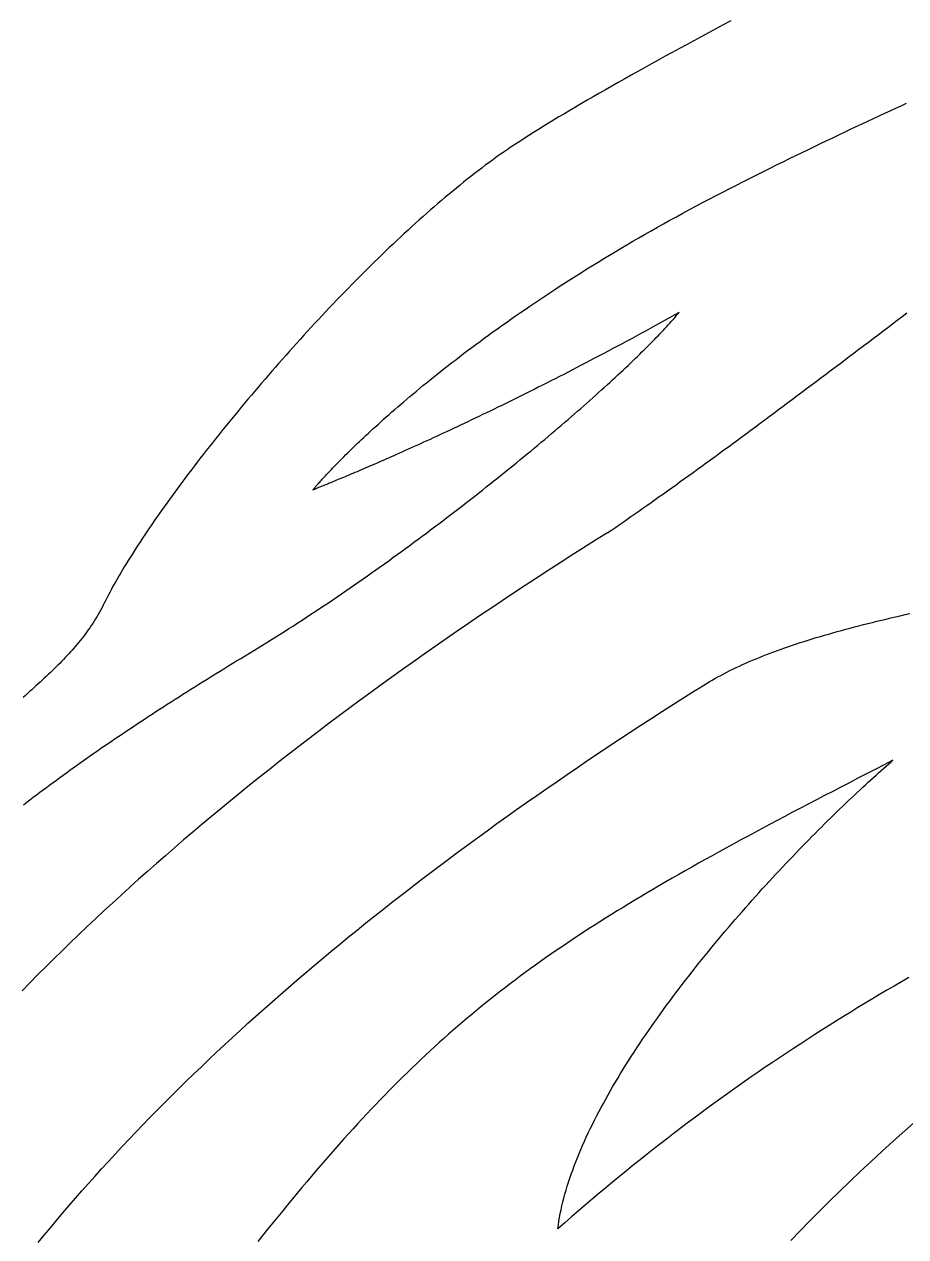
# Model space of a CAD drawing. Extents: x 5 to 105, y 2 to 136.
# Drawn here: x 36.8 to 43.23, y 61.5 to 70.35 of the extents above; entities that cross this region are included whole.
import ezdxf

# ---------------------------------------------------------------- set-up
doc = ezdxf.new("R2010")
doc.units = 0
doc.layers.get('0').update_dxf_attribs({"linetype": 'CONTINUOUS'})

msp = doc.modelspace()

# ---------------------------------------------------------------- linework, layer by layer
at = {"color": 7}
msp.add_lwpolyline([(40.2425, 69.3772), (40.2425, 69.3772)], close=True, dxfattribs=at)
msp.add_lwpolyline([(41.0586, 66.6363), (41.0576, 66.6383)], dxfattribs=at)
for points in [[(41.9576, 70.3757, 0), (41.9027, 70.3462, 0), (41.8482, 70.3169, 0), (41.794, 70.2877, 0), (41.7403, 70.2586, 0), (41.687, 70.2297, 0), (41.6342, 70.201, 0), (41.5819, 70.1725, 0), (41.53, 70.1442, 0), (41.4787, 70.116, 0), (41.4279, 70.088, 0), (41.3777, 70.0603, 0), (41.328, 70.0327, 0), (41.2789, 70.0054, 0), (41.2304, 69.9783, 0), (41.1825, 69.9515, 0), (41.1353, 69.9249, 0), (41.0888, 69.8985, 0), (41.0429, 69.8724, 0), (40.9977, 69.8465, 0), (40.9532, 69.821, 0), (40.9095, 69.7957, 0), (40.8665, 69.7706, 0), (40.8243, 69.7459, 0), (40.7829, 69.7215, 0), (40.7423, 69.6974, 0), (40.7025, 69.6736, 0), (40.6636, 69.6501, 0), (40.6255, 69.6269, 0), (40.5883, 69.6041, 0), (40.552, 69.5816, 0), (40.5166, 69.5595, 0), (40.4822, 69.5377, 0), (40.4487, 69.5163, 0), (40.4161, 69.4953, 0), (40.3846, 69.4746, 0), (40.3541, 69.4543, 0), (40.3246, 69.4344, 0), (40.2962, 69.4149, 0), (40.2688, 69.3959, 0), (40.2425, 69.3772, 0)], [(41.9494, 69.1511, 0), (41.9996, 69.1766, 0), (42.0495, 69.2019, 0), (42.0988, 69.2267, 0), (42.1478, 69.2513, 0), (42.1962, 69.2755, 0), (42.2443, 69.2994, 0), (42.2919, 69.323, 0), (42.339, 69.3463, 0), (42.3858, 69.3692, 0), (42.4321, 69.3919, 0), (42.478, 69.4143, 0), (42.5235, 69.4363, 0), (42.5687, 69.4581, 0), (42.6134, 69.4797, 0), (42.6577, 69.5009, 0), (42.7017, 69.5219, 0), (42.7452, 69.5427, 0), (42.7884, 69.5631, 0), (42.8312, 69.5834, 0), (42.8737, 69.6034, 0), (42.9158, 69.6231, 0), (42.9575, 69.6426, 0), (42.999, 69.662, 0), (43.04, 69.681, 0), (43.0808, 69.6999, 0), (43.1212, 69.7186, 0), (43.1612, 69.7371, 0), (43.201, 69.7553, 0), (43.2404, 69.7734, 0)], [(40.2425, 69.3772, 0), (40.2167, 69.3586, 0), (40.1908, 69.3396, 0), (40.1648, 69.3203, 0), (40.1387, 69.3007, 0), (40.1124, 69.2807, 0), (40.0861, 69.2604, 0), (40.0597, 69.2399, 0), (40.0332, 69.219, 0), (40.0066, 69.1978, 0), (39.98, 69.1763, 0), (39.9533, 69.1545, 0), (39.9265, 69.1325, 0), (39.8996, 69.1102, 0), (39.8726, 69.0876, 0), (39.8456, 69.0647, 0), (39.8186, 69.0415, 0), (39.7915, 69.0182, 0), (39.7643, 68.9945, 0), (39.7371, 68.9706, 0), (39.7099, 68.9465, 0), (39.6826, 68.9221, 0), (39.6553, 68.8975, 0), (39.628, 68.8727, 0), (39.6006, 68.8477, 0), (39.5733, 68.8224, 0), (39.5459, 68.797, 0), (39.5185, 68.7713, 0), (39.491, 68.7455, 0), (39.4636, 68.7194, 0), (39.4362, 68.6932, 0), (39.4088, 68.6668, 0), (39.3813, 68.6402, 0), (39.3539, 68.6135, 0), (39.3265, 68.5866, 0), (39.2992, 68.5595, 0), (39.2718, 68.5323, 0), (39.2445, 68.5049, 0), (39.2172, 68.4774, 0), (39.1899, 68.4497, 0), (39.1627, 68.422, 0), (39.1355, 68.394, 0), (39.1084, 68.366, 0), (39.0813, 68.3379, 0), (39.0543, 68.3096, 0), (39.0273, 68.2813, 0), (39.0004, 68.2528, 0), (38.9736, 68.2243, 0), (38.9468, 68.1957, 0), (38.9201, 68.167, 0), (38.8935, 68.1382, 0), (38.8669, 68.1093, 0), (38.8404, 68.0804, 0), (38.8141, 68.0514, 0), (38.7878, 68.0224, 0), (38.7616, 67.9933, 0), (38.7355, 67.9642, 0), (38.7096, 67.9351, 0), (38.6837, 67.9059, 0), (38.6579, 67.8767, 0), (38.6323, 67.8474, 0), (38.6068, 67.8182, 0), (38.5814, 67.7889, 0), (38.5561, 67.7596, 0), (38.531, 67.7304, 0), (38.506, 67.7011, 0), (38.4811, 67.6719, 0), (38.4564, 67.6426, 0), (38.4318, 67.6134, 0), (38.4074, 67.5842, 0), (38.3831, 67.5551, 0), (38.359, 67.526, 0), (38.3351, 67.4969, 0), (38.3113, 67.4679, 0), (38.2877, 67.439, 0), (38.2643, 67.4101, 0), (38.241, 67.3813, 0), (38.218, 67.3525, 0), (38.1951, 67.3238, 0), (38.1724, 67.2952, 0), (38.1499, 67.2667, 0), (38.1276, 67.2383, 0), (38.1055, 67.21, 0), (38.0836, 67.1818, 0), (38.0619, 67.1537, 0), (38.0405, 67.1257, 0), (38.0192, 67.0979, 0), (37.9982, 67.0702, 0), (37.9774, 67.0426, 0), (37.9569, 67.0151, 0), (37.9365, 66.9878, 0), (37.9164, 66.9606, 0), (37.8966, 66.9336, 0), (37.877, 66.9068, 0), (37.8576, 66.8801, 0), (37.8385, 66.8536, 0), (37.8196, 66.8272, 0), (37.8011, 66.8011, 0), (37.7827, 66.7751, 0), (37.7647, 66.7493, 0), (37.7469, 66.7237, 0), (37.7294, 66.6984, 0), (37.7122, 66.6732, 0), (37.6952, 66.6483, 0), (37.6786, 66.6235, 0), (37.6622, 66.599, 0), (37.6462, 66.5748, 0), (37.6304, 66.5507, 0), (37.6149, 66.5269, 0), (37.5998, 66.5034, 0), (37.585, 66.4801, 0), (37.5704, 66.4571, 0), (37.5562, 66.4343, 0), (37.5424, 66.4118, 0), (37.5288, 66.3896, 0), (37.5156, 66.3676, 0), (37.5027, 66.346, 0), (37.4902, 66.3246, 0), (37.478, 66.3035, 0), (37.4661, 66.2828, 0), (37.4546, 66.2623, 0), (37.4435, 66.2422, 0), (37.4327, 66.2223, 0), (37.4222, 66.2028, 0), (37.4122, 66.1837, 0), (37.4025, 66.1648, 0), (37.3932, 66.1463, 0), (37.3843, 66.1282, 0)], [(38.906, 66.9507, 0), (38.9061, 66.9509, 0), (38.9066, 66.9515, 0), (38.9075, 66.9526, 0), (38.9087, 66.954, 0), (38.9102, 66.9558, 0), (38.912, 66.958, 0), (38.9143, 66.9606, 0), (38.9168, 66.9637, 0), (38.9197, 66.967, 0), (38.9229, 66.9708, 0), (38.9265, 66.975, 0), (38.9305, 66.9795, 0), (38.9347, 66.9844, 0), (38.9394, 66.9897, 0), (38.9444, 66.9953, 0), (38.9497, 67.0013, 0), (38.9554, 67.0077, 0), (38.9614, 67.0144, 0), (38.9678, 67.0215, 0), (38.9746, 67.0289, 0), (38.9817, 67.0367, 0), (38.9891, 67.0448, 0), (38.9969, 67.0533, 0), (39.0051, 67.062, 0), (39.0136, 67.0712, 0), (39.0225, 67.0806, 0), (39.0318, 67.0904, 0), (39.0414, 67.1005, 0), (39.0514, 67.1109, 0), (39.0618, 67.1217, 0), (39.0725, 67.1328, 0), (39.0835, 67.1441, 0), (39.095, 67.1558, 0), (39.1068, 67.1678, 0), (39.119, 67.1801, 0), (39.1316, 67.1926, 0), (39.1445, 67.2055, 0), (39.1578, 67.2187, 0), (39.1715, 67.2321, 0), (39.1855, 67.2458, 0), (39.1999, 67.2599, 0), (39.2147, 67.2741, 0), (39.2299, 67.2887, 0), (39.2454, 67.3035, 0), (39.2614, 67.3186, 0), (39.2777, 67.334, 0), (39.2944, 67.3496, 0), (39.3115, 67.3655, 0), (39.3289, 67.3817, 0), (39.3468, 67.398, 0), (39.365, 67.4147, 0), (39.3836, 67.4316, 0), (39.4026, 67.4487, 0), (39.422, 67.466, 0), (39.4418, 67.4836, 0), (39.4619, 67.5015, 0), (39.4825, 67.5195, 0), (39.5034, 67.5378, 0), (39.5248, 67.5563, 0), (39.5465, 67.575, 0), (39.5686, 67.5939, 0), (39.5911, 67.6131, 0), (39.6141, 67.6324, 0), (39.6374, 67.652, 0), (39.6611, 67.6717, 0), (39.6852, 67.6917, 0), (39.7097, 67.7118, 0), (39.7346, 67.7322, 0), (39.76, 67.7527, 0), (39.7857, 67.7734, 0), (39.8118, 67.7943, 0), (39.8383, 67.8153, 0), (39.8653, 67.8366, 0), (39.8926, 67.858, 0), (39.9204, 67.8796, 0), (39.9485, 67.9013, 0), (39.9771, 67.9232, 0), (40.0061, 67.9453, 0), (40.0355, 67.9675, 0), (40.0653, 67.9899, 0), (40.0955, 68.0124, 0), (40.1261, 68.0351, 0), (40.1572, 68.0579, 0), (40.1886, 68.0808, 0), (40.2205, 68.1039, 0), (40.2528, 68.1271, 0), (40.2855, 68.1504, 0), (40.3187, 68.1739, 0), (40.3522, 68.1975, 0), (40.3862, 68.2212, 0), (40.4206, 68.245, 0), (40.4555, 68.2689, 0), (40.4907, 68.293, 0), (40.5264, 68.3171, 0), (40.5625, 68.3414, 0), (40.599, 68.3657, 0), (40.636, 68.3902, 0), (40.6734, 68.4147, 0), (40.7112, 68.4393, 0), (40.7495, 68.464, 0), (40.7882, 68.4888, 0), (40.8273, 68.5137, 0), (40.8669, 68.5386, 0), (40.9069, 68.5636, 0), (40.9473, 68.5887, 0), (40.9882, 68.6138, 0), (41.0295, 68.639, 0), (41.0712, 68.6643, 0), (41.1134, 68.6896, 0), (41.1561, 68.715, 0), (41.1992, 68.7404, 0), (41.2427, 68.7659, 0), (41.2866, 68.7914, 0), (41.331, 68.8169, 0), (41.3759, 68.8425, 0), (41.4212, 68.8681, 0), (41.467, 68.8938, 0), (41.5132, 68.9194, 0), (41.5598, 68.9451, 0), (41.6069, 68.9709, 0), (41.6545, 68.9966, 0), (41.7025, 69.0223, 0), (41.7509, 69.0481, 0), (41.7999, 69.0738, 0), (41.8492, 69.0996, 0), (41.8991, 69.1253, 0), (41.9494, 69.1511, 0)], [(38.4742, 65.7787, 0), (38.5063, 65.7982, 0), (38.5383, 65.8178, 0), (38.5704, 65.8376, 0), (38.6025, 65.8575, 0), (38.6346, 65.8776, 0), (38.6667, 65.8977, 0), (38.6988, 65.918, 0), (38.7309, 65.9385, 0), (38.763, 65.959, 0), (38.795, 65.9797, 0), (38.8271, 66.0004, 0), (38.8591, 66.0213, 0), (38.8911, 66.0423, 0), (38.9231, 66.0634, 0), (38.955, 66.0845, 0), (38.9869, 66.1058, 0), (39.0188, 66.1272, 0), (39.0506, 66.1486, 0), (39.0824, 66.1701, 0), (39.1142, 66.1918, 0), (39.1459, 66.2134, 0), (39.1775, 66.2352, 0), (39.2091, 66.257, 0), (39.2407, 66.2789, 0), (39.2722, 66.3009, 0), (39.3036, 66.3229, 0), (39.3349, 66.345, 0), (39.3662, 66.3671, 0), (39.3974, 66.3893, 0), (39.4285, 66.4115, 0), (39.4595, 66.4338, 0), (39.4905, 66.4561, 0), (39.5214, 66.4784, 0), (39.5522, 66.5008, 0), (39.5828, 66.5232, 0), (39.6134, 66.5456, 0), (39.6439, 66.5681, 0), (39.6743, 66.5905, 0), (39.7046, 66.613, 0), (39.7348, 66.6355, 0), (39.7648, 66.658, 0), (39.7948, 66.6805, 0), (39.8246, 66.703, 0), (39.8543, 66.7255, 0), (39.8839, 66.748, 0), (39.9133, 66.7705, 0), (39.9427, 66.793, 0), (39.9718, 66.8154, 0), (40.0009, 66.8379, 0), (40.0298, 66.8603, 0), (40.0585, 66.8827, 0), (40.0872, 66.9051, 0), (40.1156, 66.9274, 0), (40.1439, 66.9497, 0), (40.1721, 66.9719, 0), (40.2001, 66.9941, 0), (40.2279, 67.0163, 0), (40.2556, 67.0384, 0), (40.2831, 67.0605, 0), (40.3104, 67.0825, 0), (40.3375, 67.1044, 0), (40.3645, 67.1263, 0), (40.3913, 67.1481, 0), (40.4179, 67.1698, 0), (40.4443, 67.1915, 0), (40.4705, 67.2131, 0), (40.4965, 67.2346, 0), (40.5223, 67.256, 0), (40.5479, 67.2773, 0), (40.5733, 67.2986, 0), (40.5985, 67.3197, 0), (40.6235, 67.3407, 0), (40.6483, 67.3617, 0), (40.6729, 67.3825, 0), (40.6972, 67.4033, 0), (40.7213, 67.4239, 0), (40.7452, 67.4444, 0), (40.7689, 67.4648, 0), (40.7923, 67.485, 0), (40.8155, 67.5052, 0), (40.8384, 67.5252, 0), (40.8611, 67.545, 0), (40.8836, 67.5648, 0), (40.9058, 67.5844, 0), (40.9278, 67.6038, 0), (40.9495, 67.6231, 0), (40.9709, 67.6423, 0), (40.9921, 67.6613, 0), (41.013, 67.6801, 0), (41.0336, 67.6988, 0), (41.054, 67.7174, 0), (41.0741, 67.7357, 0), (41.0939, 67.7539, 0), (41.1134, 67.7719, 0), (41.1327, 67.7897, 0), (41.1516, 67.8074, 0), (41.1703, 67.8249, 0), (41.1887, 67.8422, 0), (41.2068, 67.8592, 0), (41.2246, 67.8761, 0), (41.242, 67.8928, 0), (41.2592, 67.9093, 0), (41.2761, 67.9256, 0), (41.2926, 67.9417, 0), (41.3088, 67.9576, 0), (41.3247, 67.9732, 0), (41.3403, 67.9887, 0), (41.3556, 68.0039, 0), (41.3705, 68.0189, 0), (41.3851, 68.0337, 0), (41.3993, 68.0482, 0), (41.4133, 68.0625, 0), (41.4268, 68.0765, 0), (41.4401, 68.0903, 0), (41.453, 68.1039, 0), (41.4655, 68.1172, 0), (41.4777, 68.1303, 0), (41.4895, 68.1431, 0), (41.5009, 68.1557, 0), (41.512, 68.1679, 0), (41.5228, 68.18, 0), (41.5331, 68.1917, 0), (41.5431, 68.2032, 0), (41.5527, 68.2144, 0), (41.5619, 68.2253, 0), (41.5708, 68.2359, 0), (41.5792, 68.2463, 0)], [(41.5792, 68.2463, 0), (41.5438, 68.2264, 0), (41.5085, 68.2067, 0), (41.4734, 68.1872, 0), (41.4384, 68.1678, 0), (41.4035, 68.1485, 0), (41.3687, 68.1294, 0), (41.3341, 68.1105, 0), (41.2997, 68.0916, 0), (41.2653, 68.073, 0), (41.2312, 68.0544, 0), (41.1971, 68.0361, 0), (41.1632, 68.0178, 0), (41.1295, 67.9997, 0), (41.0959, 67.9818, 0), (41.0625, 67.964, 0), (41.0292, 67.9464, 0), (40.9961, 67.9289, 0), (40.9632, 67.9115, 0), (40.9304, 67.8943, 0), (40.8978, 67.8773, 0), (40.8654, 67.8604, 0), (40.8331, 67.8437, 0), (40.801, 67.8271, 0), (40.7691, 67.8106, 0), (40.7374, 67.7943, 0), (40.7059, 67.7781, 0), (40.6745, 67.7621, 0), (40.6434, 67.7463, 0), (40.6124, 67.7306, 0), (40.5816, 67.715, 0), (40.5511, 67.6996, 0), (40.5207, 67.6844, 0), (40.4905, 67.6693, 0), (40.4605, 67.6544, 0), (40.4308, 67.6396, 0), (40.4012, 67.6249, 0), (40.3719, 67.6104, 0), (40.3427, 67.5961, 0), (40.3138, 67.5819, 0), (40.2851, 67.5679, 0), (40.2566, 67.554, 0), (40.2284, 67.5403, 0), (40.2003, 67.5267, 0), (40.1725, 67.5133, 0), (40.145, 67.5, 0), (40.1176, 67.4869, 0), (40.0905, 67.4739, 0), (40.0637, 67.4611, 0), (40.0371, 67.4484, 0), (40.0107, 67.4359, 0), (39.9846, 67.4236, 0), (39.9587, 67.4114, 0), (39.933, 67.3994, 0), (39.9077, 67.3875, 0), (39.8825, 67.3758, 0), (39.8577, 67.3642, 0), (39.8331, 67.3528, 0), (39.8087, 67.3415, 0), (39.7847, 67.3304, 0), (39.7609, 67.3195, 0), (39.7373, 67.3087, 0), (39.7141, 67.298, 0), (39.6911, 67.2875, 0), (39.6684, 67.2772, 0), (39.6459, 67.2671, 0), (39.6238, 67.257, 0), (39.6019, 67.2472, 0), (39.5804, 67.2375, 0), (39.5591, 67.228, 0), (39.5381, 67.2186, 0), (39.5174, 67.2094, 0), (39.497, 67.2003, 0), (39.4769, 67.1914, 0), (39.4571, 67.1826, 0), (39.4376, 67.1741, 0), (39.4184, 67.1656, 0), (39.3996, 67.1574, 0), (39.381, 67.1492, 0), (39.3628, 67.1413, 0), (39.3448, 67.1335, 0), (39.3272, 67.1259, 0), (39.3099, 67.1184, 0), (39.293, 67.1111, 0), (39.2764, 67.1039, 0), (39.2601, 67.097, 0), (39.2441, 67.0901, 0), (39.2285, 67.0835, 0), (39.2132, 67.0769, 0), (39.1982, 67.0706, 0), (39.1836, 67.0644, 0), (39.1693, 67.0584, 0), (39.1554, 67.0525, 0), (39.1418, 67.0468, 0), (39.1286, 67.0413, 0), (39.1157, 67.0359, 0), (39.1032, 67.0307, 0), (39.0911, 67.0257, 0), (39.0793, 67.0208, 0), (39.0679, 67.016, 0), (39.0568, 67.0115, 0), (39.0461, 67.0071, 0), (39.0358, 67.0028, 0), (39.0258, 66.9988, 0), (39.0163, 66.9949, 0), (39.0071, 66.9911, 0), (38.9983, 66.9876, 0), (38.9899, 66.9841, 0), (38.9818, 66.9809, 0), (38.9742, 66.9778, 0), (38.9669, 66.9749, 0), (38.9601, 66.9721, 0), (38.9536, 66.9696, 0), (38.9476, 66.9671, 0), (38.9419, 66.9649, 0), (38.9366, 66.9628, 0), (38.9318, 66.9609, 0), (38.9273, 66.9591, 0), (38.9233, 66.9575, 0), (38.9197, 66.9561, 0), (38.9165, 66.9548, 0), (38.9137, 66.9537, 0), (38.9114, 66.9528, 0), (38.9094, 66.9521, 0), (38.9079, 66.9515, 0), (38.9068, 66.9511, 0), (38.9062, 66.9508, 0), (38.906, 66.9507, 0)], [(43.2433, 68.2406, 0), (43.2082, 68.214, 0), (43.1731, 68.1873, 0), (43.1379, 68.1606, 0), (43.1028, 68.134, 0), (43.0677, 68.1074, 0), (43.0326, 68.0809, 0), (42.9975, 68.0543, 0), (42.9625, 68.0278, 0), (42.9275, 68.0013, 0), (42.8925, 67.9749, 0), (42.8575, 67.9485, 0), (42.8226, 67.9222, 0), (42.7878, 67.8959, 0), (42.7529, 67.8696, 0), (42.7182, 67.8434, 0), (42.6834, 67.8173, 0), (42.6488, 67.7913, 0), (42.6142, 67.7652, 0), (42.5796, 67.7393, 0), (42.5451, 67.7135, 0), (42.5107, 67.6877, 0), (42.4764, 67.662, 0), (42.4421, 67.6363, 0), (42.4079, 67.6108, 0), (42.3738, 67.5853, 0), (42.3398, 67.5599, 0), (42.3059, 67.5347, 0), (42.272, 67.5095, 0), (42.2383, 67.4844, 0), (42.2046, 67.4594, 0), (42.1711, 67.4346, 0), (42.1376, 67.4098, 0), (42.1043, 67.3852, 0), (42.0711, 67.3606, 0), (42.038, 67.3362, 0), (42.005, 67.3119, 0), (41.9721, 67.2877, 0), (41.9393, 67.2637, 0), (41.9067, 67.2398, 0), (41.8742, 67.216, 0), (41.8419, 67.1924, 0), (41.8097, 67.1689, 0), (41.7776, 67.1455, 0), (41.7457, 67.1223, 0), (41.7139, 67.0993, 0), (41.6822, 67.0763, 0), (41.6508, 67.0536, 0), (41.6194, 67.031, 0), (41.5883, 67.0086, 0), (41.5573, 66.9863, 0), (41.5264, 66.9642, 0), (41.4958, 66.9423, 0), (41.4653, 66.9206, 0), (41.435, 66.899, 0), (41.4049, 66.8776, 0), (41.3749, 66.8564, 0), (41.3452, 66.8354, 0), (41.3156, 66.8146, 0), (41.2862, 66.794, 0), (41.257, 66.7735, 0), (41.2281, 66.7533, 0), (41.1993, 66.7333, 0), (41.1707, 66.7135, 0), (41.1424, 66.6939, 0), (41.1142, 66.6745, 0), (41.0863, 66.6553, 0), (41.0586, 66.6363, 0)], [(41.0576, 66.6383, 0), (40.97, 66.5833, 0), (40.8828, 66.5282, 0), (40.7963, 66.4731, 0), (40.7102, 66.4179, 0), (40.6247, 66.3626, 0), (40.5397, 66.3073, 0), (40.4552, 66.252, 0), (40.3713, 66.1966, 0), (40.2879, 66.1412, 0), (40.205, 66.0857, 0), (40.1226, 66.0301, 0), (40.0408, 65.9745, 0), (39.9595, 65.9189, 0), (39.8787, 65.8632, 0), (39.7985, 65.8074, 0), (39.7188, 65.7516, 0), (39.6396, 65.6957, 0), (39.5609, 65.6398, 0), (39.4827, 65.5838, 0), (39.4051, 65.5278, 0), (39.328, 65.4717, 0), (39.2514, 65.4156, 0), (39.1754, 65.3594, 0), (39.0998, 65.3031, 0), (39.0248, 65.2468, 0), (38.9503, 65.1904, 0), (38.8763, 65.134, 0), (38.8029, 65.0775, 0), (38.7299, 65.0209, 0), (38.6575, 64.9643, 0), (38.5856, 64.9076, 0), (38.5143, 64.8509, 0), (38.4434, 64.7941, 0), (38.3731, 64.7372, 0), (38.3032, 64.6803, 0), (38.2339, 64.6233, 0), (38.1652, 64.5663, 0), (38.0969, 64.5092, 0), (38.0291, 64.452, 0), (37.9619, 64.3948, 0), (37.8952, 64.3375, 0), (37.829, 64.2801, 0), (37.7633, 64.2227, 0), (37.6981, 64.1652, 0), (37.6334, 64.1076, 0), (37.5693, 64.05, 0), (37.5057, 63.9923, 0), (37.4425, 63.9345, 0), (37.3799, 63.8767, 0), (37.3178, 63.8188, 0), (37.2562, 63.7608, 0), (37.1952, 63.7028, 0), (37.1346, 63.6447, 0), (37.0745, 63.5865, 0), (37.015, 63.5283, 0), (36.956, 63.4699, 0), (36.8974, 63.4116, 0), (36.8394, 63.3531, 0), (36.7819, 63.2946, 0)], [(37.3843, 66.1282, 0), (37.3754, 66.1103, 0), (37.3664, 66.0927, 0), (37.3572, 66.0754, 0), (37.3478, 66.0583, 0), (37.3382, 66.0414, 0), (37.3284, 66.0247, 0), (37.3185, 66.0083, 0), (37.3083, 65.9921, 0), (37.298, 65.976, 0), (37.2875, 65.9602, 0), (37.2769, 65.9445, 0), (37.266, 65.929, 0), (37.255, 65.9137, 0), (37.2438, 65.8985, 0), (37.2325, 65.8835, 0), (37.221, 65.8686, 0), (37.2093, 65.8538, 0), (37.1975, 65.8392, 0), (37.1855, 65.8247, 0), (37.1733, 65.8103, 0), (37.161, 65.796, 0), (37.1485, 65.7818, 0), (37.1359, 65.7677, 0), (37.1231, 65.7537, 0), (37.1101, 65.7398, 0), (37.097, 65.7259, 0), (37.0838, 65.7121, 0), (37.0704, 65.6983, 0), (37.0569, 65.6845, 0), (37.0432, 65.6708, 0), (37.0294, 65.6571, 0), (37.0154, 65.6435, 0), (37.0013, 65.6298, 0), (36.9871, 65.6162, 0), (36.9727, 65.6025, 0), (36.9582, 65.5888, 0), (36.9436, 65.5751, 0), (36.9288, 65.5614, 0), (36.9139, 65.5476, 0), (36.8989, 65.5338, 0), (36.8837, 65.52, 0), (36.8684, 65.5061, 0), (36.853, 65.4921, 0), (36.8375, 65.478, 0), (36.8218, 65.4638, 0), (36.8061, 65.4496, 0), (36.7902, 65.4353, 0)], [(41.7398, 65.5118, 0), (41.7594, 65.5244, 0), (41.7793, 65.5368, 0), (41.7996, 65.5491, 0), (41.8202, 65.5612, 0), (41.8411, 65.5732, 0), (41.8623, 65.5851, 0), (41.8838, 65.5968, 0), (41.9057, 65.6084, 0), (41.9279, 65.6199, 0), (41.9504, 65.6312, 0), (41.9732, 65.6425, 0), (41.9964, 65.6536, 0), (42.0198, 65.6646, 0), (42.0436, 65.6754, 0), (42.0676, 65.6862, 0), (42.092, 65.6968, 0), (42.1167, 65.7074, 0), (42.1417, 65.7178, 0), (42.1669, 65.7281, 0), (42.1925, 65.7383, 0), (42.2184, 65.7485, 0), (42.2446, 65.7585, 0), (42.2711, 65.7684, 0), (42.2978, 65.7782, 0), (42.3249, 65.788, 0), (42.3522, 65.7976, 0), (42.3799, 65.8072, 0), (42.4078, 65.8167, 0), (42.436, 65.8261, 0), (42.4645, 65.8354, 0), (42.4933, 65.8446, 0), (42.5224, 65.8538, 0), (42.5517, 65.8628, 0), (42.5813, 65.8719, 0), (42.6112, 65.8808, 0), (42.6414, 65.8897, 0), (42.6719, 65.8985, 0), (42.7026, 65.9072, 0), (42.7336, 65.9159, 0), (42.7648, 65.9245, 0), (42.7963, 65.9331, 0), (42.8281, 65.9416, 0), (42.8602, 65.9501, 0), (42.8925, 65.9585, 0), (42.9251, 65.9669, 0), (42.9579, 65.9752, 0), (42.991, 65.9835, 0), (43.0243, 65.9917, 0), (43.0579, 65.9999, 0), (43.0918, 66.0081, 0), (43.1259, 66.0162, 0), (43.1602, 66.0243, 0), (43.1948, 66.0324, 0), (43.2297, 66.0405, 0), (43.2648, 66.0485, 0)], [(36.7925, 64.652, 0), (36.8161, 64.6702, 0), (36.8399, 64.6884, 0), (36.8637, 64.7066, 0), (36.8876, 64.7247, 0), (36.9116, 64.7428, 0), (36.9356, 64.7608, 0), (36.9598, 64.7788, 0), (36.984, 64.7968, 0), (37.0082, 64.8147, 0), (37.0326, 64.8326, 0), (37.0571, 64.8505, 0), (37.0816, 64.8684, 0), (37.1063, 64.8863, 0), (37.131, 64.9041, 0), (37.1558, 64.9219, 0), (37.1808, 64.9397, 0), (37.2058, 64.9575, 0), (37.2309, 64.9753, 0), (37.2562, 64.993, 0), (37.2815, 65.0108, 0), (37.307, 65.0285, 0), (37.3326, 65.0463, 0), (37.3582, 65.064, 0), (37.384, 65.0818, 0), (37.41, 65.0995, 0), (37.436, 65.1173, 0), (37.4622, 65.1351, 0), (37.4885, 65.1529, 0), (37.5149, 65.1707, 0), (37.5415, 65.1885, 0), (37.5682, 65.2063, 0), (37.595, 65.2241, 0), (37.6219, 65.242, 0), (37.6491, 65.2599, 0), (37.6763, 65.2778, 0), (37.7037, 65.2957, 0), (37.7312, 65.3137, 0), (37.7589, 65.3317, 0), (37.7868, 65.3498, 0), (37.8148, 65.3678, 0), (37.8429, 65.3859, 0), (37.8712, 65.4041, 0), (37.8997, 65.4223, 0), (37.9283, 65.4405, 0), (37.9571, 65.4588, 0), (37.9861, 65.4771, 0), (38.0152, 65.4955, 0), (38.0445, 65.5139, 0), (38.074, 65.5324, 0), (38.1037, 65.551, 0), (38.1335, 65.5696, 0), (38.1635, 65.5882, 0), (38.1937, 65.6069, 0), (38.2241, 65.6257, 0), (38.2547, 65.6446, 0), (38.2855, 65.6635, 0), (38.3164, 65.6825, 0), (38.3476, 65.7016, 0), (38.3789, 65.7207, 0), (38.4105, 65.74, 0), (38.4422, 65.7593, 0), (38.4742, 65.7787, 0)], [(41.7, 65.4874, 0), (41.7003, 65.4876, 0), (41.7006, 65.4878, 0), (41.701, 65.488, 0), (41.7013, 65.4882, 0), (41.7016, 65.4884, 0), (41.7019, 65.4886, 0), (41.7022, 65.4888, 0), (41.7025, 65.489, 0), (41.7028, 65.4891, 0), (41.7031, 65.4893, 0), (41.7035, 65.4895, 0), (41.7038, 65.4897, 0), (41.7041, 65.4899, 0), (41.7044, 65.4901, 0), (41.7047, 65.4903, 0), (41.705, 65.4905, 0), (41.7053, 65.4906, 0), (41.7057, 65.4908, 0), (41.706, 65.491, 0), (41.7063, 65.4912, 0), (41.7066, 65.4914, 0), (41.7069, 65.4916, 0), (41.7072, 65.4918, 0), (41.7075, 65.492, 0), (41.7079, 65.4921, 0), (41.7082, 65.4923, 0), (41.7085, 65.4925, 0), (41.7088, 65.4927, 0), (41.7091, 65.4929, 0), (41.7094, 65.4931, 0), (41.7097, 65.4933, 0), (41.71, 65.4935, 0), (41.7104, 65.4936, 0), (41.7107, 65.4938, 0), (41.711, 65.494, 0), (41.7113, 65.4942, 0), (41.7116, 65.4944, 0), (41.7119, 65.4946, 0), (41.7122, 65.4948, 0), (41.7126, 65.495, 0), (41.7129, 65.4951, 0), (41.7132, 65.4953, 0), (41.7135, 65.4955, 0), (41.7138, 65.4957, 0), (41.7141, 65.4959, 0), (41.7144, 65.4961, 0), (41.7147, 65.4963, 0), (41.7151, 65.4965, 0), (41.7154, 65.4966, 0), (41.7157, 65.4968, 0), (41.716, 65.497, 0), (41.7163, 65.4972, 0), (41.7166, 65.4974, 0), (41.7169, 65.4976, 0), (41.7172, 65.4978, 0), (41.7176, 65.498, 0), (41.7179, 65.4982, 0), (41.7182, 65.4983, 0), (41.7185, 65.4985, 0), (41.7188, 65.4987, 0), (41.7191, 65.4989, 0), (41.7194, 65.4991, 0), (41.7198, 65.4993, 0), (41.7201, 65.4995, 0), (41.7204, 65.4997, 0), (41.7207, 65.4999, 0), (41.721, 65.5, 0), (41.7213, 65.5002, 0), (41.7216, 65.5004, 0), (41.7219, 65.5006, 0), (41.7223, 65.5008, 0), (41.7226, 65.501, 0), (41.7229, 65.5012, 0), (41.7232, 65.5014, 0), (41.7235, 65.5016, 0), (41.7238, 65.5018, 0), (41.7241, 65.502, 0), (41.7244, 65.5021, 0), (41.7248, 65.5023, 0), (41.7251, 65.5025, 0), (41.7254, 65.5027, 0), (41.7257, 65.5029, 0), (41.726, 65.5031, 0), (41.7263, 65.5033, 0), (41.7266, 65.5035, 0), (41.727, 65.5037, 0), (41.7273, 65.5039, 0), (41.7276, 65.5041, 0), (41.7279, 65.5043, 0), (41.7282, 65.5045, 0), (41.7285, 65.5047, 0), (41.7288, 65.5049, 0), (41.7291, 65.505, 0), (41.7295, 65.5052, 0), (41.7298, 65.5054, 0), (41.7301, 65.5056, 0), (41.7304, 65.5058, 0), (41.7307, 65.506, 0), (41.731, 65.5062, 0), (41.7313, 65.5064, 0), (41.7317, 65.5066, 0), (41.732, 65.5068, 0), (41.7323, 65.507, 0), (41.7326, 65.5072, 0), (41.7329, 65.5074, 0), (41.7332, 65.5076, 0), (41.7335, 65.5078, 0), (41.7338, 65.508, 0), (41.7342, 65.5082, 0), (41.7345, 65.5084, 0), (41.7348, 65.5086, 0), (41.7351, 65.5088, 0), (41.7354, 65.509, 0), (41.7357, 65.5092, 0), (41.736, 65.5094, 0), (41.7364, 65.5096, 0), (41.7367, 65.5098, 0), (41.737, 65.51, 0), (41.7373, 65.5102, 0), (41.7376, 65.5104, 0), (41.7379, 65.5106, 0), (41.7382, 65.5108, 0), (41.7386, 65.511, 0), (41.7389, 65.5112, 0), (41.7392, 65.5114, 0), (41.7395, 65.5116, 0), (41.7398, 65.5118, 0)], [(36.9001, 61.4555, 0), (36.9443, 61.5096, 0), (36.989, 61.5636, 0), (37.0342, 61.6176, 0), (37.0798, 61.6716, 0), (37.1259, 61.7255, 0), (37.1724, 61.7793, 0), (37.2194, 61.8331, 0), (37.2669, 61.8868, 0), (37.3149, 61.9405, 0), (37.3633, 61.9942, 0), (37.4123, 62.0477, 0), (37.4616, 62.1013, 0), (37.5115, 62.1547, 0), (37.5618, 62.2081, 0), (37.6126, 62.2615, 0), (37.6639, 62.3148, 0), (37.7156, 62.3681, 0), (37.7679, 62.4213, 0), (37.8206, 62.4745, 0), (37.8737, 62.5276, 0), (37.9274, 62.5807, 0), (37.9815, 62.6337, 0), (38.0361, 62.6867, 0), (38.0912, 62.7397, 0), (38.1467, 62.7925, 0), (38.2027, 62.8454, 0), (38.2592, 62.8982, 0), (38.3162, 62.9509, 0), (38.3737, 63.0036, 0), (38.4316, 63.0563, 0), (38.49, 63.1089, 0), (38.5489, 63.1615, 0), (38.6083, 63.214, 0), (38.6681, 63.2665, 0), (38.7284, 63.3189, 0), (38.7893, 63.3713, 0), (38.8505, 63.4237, 0), (38.9123, 63.476, 0), (38.9746, 63.5283, 0), (39.0373, 63.5805, 0), (39.1005, 63.6327, 0), (39.1642, 63.6848, 0), (39.2284, 63.7369, 0), (39.2931, 63.789, 0), (39.3582, 63.841, 0), (39.4238, 63.893, 0), (39.4899, 63.945, 0), (39.5565, 63.9969, 0), (39.6236, 64.0488, 0), (39.6912, 64.1006, 0), (39.7592, 64.1524, 0), (39.8278, 64.2042, 0), (39.8968, 64.2559, 0), (39.9663, 64.3076, 0), (40.0363, 64.3593, 0), (40.1068, 64.4109, 0), (40.1778, 64.4625, 0), (40.2492, 64.514, 0), (40.3212, 64.5655, 0), (40.3936, 64.617, 0), (40.4665, 64.6685, 0), (40.5399, 64.7199, 0), (40.6138, 64.7713, 0), (40.6882, 64.8226, 0), (40.7631, 64.874, 0), (40.8385, 64.9252, 0), (40.9143, 64.9765, 0), (40.9907, 65.0277, 0), (41.0675, 65.0789, 0), (41.1449, 65.1301, 0), (41.2227, 65.1812, 0), (41.301, 65.2323, 0), (41.3798, 65.2834, 0), (41.4591, 65.3345, 0), (41.5389, 65.3855, 0), (41.6192, 65.4365, 0), (41.7, 65.4874, 0)], [(43.1415, 64.9766, 0), (43.0763, 64.9433, 0), (43.0119, 64.9103, 0), (42.9483, 64.8776, 0), (42.8854, 64.8452, 0), (42.8232, 64.8132, 0), (42.7618, 64.7814, 0), (42.7011, 64.75, 0), (42.6411, 64.7188, 0), (42.5818, 64.6879, 0), (42.5232, 64.6573, 0), (42.4653, 64.627, 0), (42.4081, 64.5969, 0), (42.3515, 64.567, 0), (42.2956, 64.5374, 0), (42.2404, 64.508, 0), (42.1858, 64.4788, 0), (42.1318, 64.4499, 0), (42.0785, 64.4211, 0), (42.0257, 64.3926, 0), (41.9736, 64.3642, 0), (41.922, 64.3361, 0), (41.8711, 64.308, 0), (41.8207, 64.2802, 0), (41.7709, 64.2525, 0), (41.7216, 64.225, 0), (41.6729, 64.1976, 0), (41.6247, 64.1703, 0), (41.5771, 64.1432, 0), (41.5299, 64.1161, 0), (41.4833, 64.0892, 0), (41.4372, 64.0624, 0), (41.3916, 64.0356, 0), (41.3464, 64.009, 0), (41.3017, 63.9824, 0), (41.2575, 63.9559, 0), (41.2138, 63.9294, 0), (41.1704, 63.903, 0), (41.1276, 63.8766, 0), (41.0851, 63.8503, 0), (41.0431, 63.824, 0), (41.0014, 63.7977, 0), (40.9602, 63.7714, 0), (40.9193, 63.7451, 0), (40.8789, 63.7188, 0), (40.8388, 63.6925, 0), (40.799, 63.6662, 0), (40.7596, 63.6398, 0), (40.7206, 63.6134, 0), (40.6819, 63.587, 0), (40.6435, 63.5605, 0), (40.6054, 63.5339, 0), (40.5676, 63.5072, 0), (40.5302, 63.4805, 0), (40.493, 63.4537, 0), (40.4561, 63.4267, 0), (40.4194, 63.3997, 0), (40.383, 63.3726, 0), (40.3469, 63.3453, 0), (40.311, 63.3179, 0), (40.2753, 63.2904, 0), (40.2398, 63.2627, 0), (40.2046, 63.2349, 0), (40.1695, 63.2069, 0), (40.1347, 63.1787, 0), (40.1, 63.1503, 0), (40.0655, 63.1218, 0), (40.0312, 63.093, 0), (39.997, 63.0641, 0), (39.963, 63.0349, 0), (39.9291, 63.0056, 0), (39.8953, 62.976, 0), (39.8617, 62.9461, 0), (39.8281, 62.916, 0), (39.7947, 62.8857, 0), (39.7613, 62.8551, 0), (39.728, 62.8242, 0), (39.6948, 62.7931, 0), (39.6617, 62.7616, 0), (39.6286, 62.7299, 0), (39.5955, 62.6978, 0), (39.5625, 62.6655, 0), (39.5295, 62.6328, 0), (39.4966, 62.5998, 0), (39.4636, 62.5665, 0), (39.4306, 62.5328, 0), (39.3976, 62.4988, 0), (39.3646, 62.4644, 0), (39.3316, 62.4296, 0), (39.2985, 62.3945, 0), (39.2654, 62.359, 0), (39.2322, 62.3231, 0), (39.1989, 62.2868, 0), (39.1655, 62.2501, 0), (39.1321, 62.2129, 0), (39.0986, 62.1753, 0), (39.065, 62.1373, 0), (39.0312, 62.0989, 0), (38.9973, 62.06, 0), (38.9633, 62.0207, 0), (38.9292, 61.9808, 0), (38.8948, 61.9406, 0), (38.8604, 61.8998, 0), (38.8257, 61.8585, 0), (38.7909, 61.8167, 0), (38.7559, 61.7745, 0), (38.7207, 61.7317, 0), (38.6853, 61.6884, 0), (38.6496, 61.6445, 0), (38.6137, 61.6001, 0), (38.5776, 61.5552, 0), (38.5413, 61.5097, 0), (38.5047, 61.4637, 0)], [(40.6945, 61.5562, 0), (40.6982, 61.5837, 0), (40.7024, 61.6113, 0), (40.7072, 61.6391, 0), (40.7124, 61.6671, 0), (40.7182, 61.6953, 0), (40.7245, 61.7236, 0), (40.7312, 61.7521, 0), (40.7385, 61.7808, 0), (40.7463, 61.8096, 0), (40.7545, 61.8385, 0), (40.7633, 61.8676, 0), (40.7724, 61.8968, 0), (40.7821, 61.9262, 0), (40.7922, 61.9557, 0), (40.8027, 61.9853, 0), (40.8137, 62.015, 0), (40.8251, 62.0449, 0), (40.837, 62.0748, 0), (40.8492, 62.1049, 0), (40.8619, 62.1351, 0), (40.875, 62.1653, 0), (40.8885, 62.1957, 0), (40.9023, 62.2261, 0), (40.9166, 62.2566, 0), (40.9312, 62.2872, 0), (40.9462, 62.3179, 0), (40.9616, 62.3487, 0), (40.9773, 62.3795, 0), (40.9934, 62.4103, 0), (41.0098, 62.4413, 0), (41.0265, 62.4722, 0), (41.0436, 62.5032, 0), (41.061, 62.5343, 0), (41.0787, 62.5654, 0), (41.0967, 62.5965, 0), (41.115, 62.6277, 0), (41.1336, 62.6588, 0), (41.1525, 62.69, 0), (41.1717, 62.7212, 0), (41.1911, 62.7525, 0), (41.2109, 62.7837, 0), (41.2308, 62.8149, 0), (41.2511, 62.8461, 0), (41.2715, 62.8773, 0), (41.2922, 62.9085, 0), (41.3132, 62.9397, 0), (41.3344, 62.9708, 0), (41.3557, 63.0019, 0), (41.3773, 63.033, 0), (41.3991, 63.0641, 0), (41.4211, 63.0951, 0), (41.4433, 63.126, 0), (41.4657, 63.1569, 0), (41.4882, 63.1878, 0), (41.5109, 63.2186, 0), (41.5338, 63.2493, 0), (41.5568, 63.2799, 0), (41.58, 63.3105, 0), (41.6033, 63.341, 0), (41.6268, 63.3714, 0), (41.6504, 63.4018, 0), (41.6741, 63.432, 0), (41.6979, 63.4621, 0), (41.7218, 63.4922, 0), (41.7459, 63.5221, 0), (41.77, 63.5519, 0), (41.7942, 63.5816, 0), (41.8185, 63.6112, 0), (41.8428, 63.6407, 0), (41.8672, 63.67, 0), (41.8917, 63.6992, 0), (41.9162, 63.7282, 0), (41.9408, 63.7571, 0), (41.9654, 63.7859, 0), (41.99, 63.8145, 0), (42.0147, 63.8429, 0), (42.0394, 63.8712, 0), (42.0641, 63.8993, 0), (42.0888, 63.9273, 0), (42.1135, 63.9551, 0), (42.1381, 63.9827, 0), (42.1628, 64.0101, 0), (42.1874, 64.0373, 0), (42.212, 64.0643, 0), (42.2366, 64.0911, 0), (42.2611, 64.1177, 0), (42.2856, 64.1441, 0), (42.31, 64.1703, 0), (42.3343, 64.1963, 0), (42.3586, 64.2221, 0), (42.3828, 64.2476, 0), (42.4069, 64.2729, 0), (42.4309, 64.298, 0), (42.4548, 64.3228, 0), (42.4786, 64.3474, 0), (42.5023, 64.3717, 0), (42.5258, 64.3958, 0), (42.5493, 64.4196, 0), (42.5726, 64.4431, 0), (42.5957, 64.4664, 0), (42.6187, 64.4894, 0), (42.6415, 64.5121, 0), (42.6642, 64.5346, 0), (42.6867, 64.5567, 0), (42.7091, 64.5786, 0), (42.7312, 64.6002, 0), (42.7532, 64.6215, 0), (42.7749, 64.6424, 0), (42.7965, 64.6631, 0), (42.8178, 64.6834, 0), (42.839, 64.7034, 0), (42.8599, 64.7231, 0), (42.8805, 64.7425, 0), (42.901, 64.7615, 0), (42.9211, 64.7802, 0), (42.9411, 64.7986, 0), (42.9607, 64.8166, 0), (42.9801, 64.8343, 0), (42.9992, 64.8516, 0), (43.0181, 64.8685, 0), (43.0366, 64.8851, 0), (43.0549, 64.9013, 0), (43.0729, 64.9171, 0), (43.0905, 64.9326, 0), (43.1078, 64.9476, 0), (43.1248, 64.9623, 0), (43.1415, 64.9766, 0)], [(43.2571, 63.3901, 0), (43.2037, 63.3594, 0), (43.1503, 63.3285, 0), (43.0971, 63.2973, 0), (43.0441, 63.266, 0), (42.9911, 63.2345, 0), (42.9383, 63.2028, 0), (42.8855, 63.1709, 0), (42.8329, 63.1388, 0), (42.7804, 63.1064, 0), (42.728, 63.0739, 0), (42.6757, 63.0411, 0), (42.6235, 63.0081, 0), (42.5714, 62.9748, 0), (42.5194, 62.9414, 0), (42.4674, 62.9077, 0), (42.4156, 62.8737, 0), (42.3639, 62.8395, 0), (42.3123, 62.8051, 0), (42.2607, 62.7704, 0), (42.2093, 62.7355, 0), (42.1579, 62.7003, 0), (42.1066, 62.6649, 0), (42.0553, 62.6292, 0), (42.0042, 62.5933, 0), (41.9531, 62.557, 0), (41.9021, 62.5206, 0), (41.8512, 62.4838, 0), (41.8004, 62.4468, 0), (41.7496, 62.4095, 0), (41.6988, 62.3719, 0), (41.6482, 62.334, 0), (41.5976, 62.2958, 0), (41.547, 62.2574, 0), (41.4965, 62.2186, 0), (41.4461, 62.1796, 0), (41.3957, 62.1402, 0), (41.3454, 62.1006, 0), (41.2951, 62.0606, 0), (41.2448, 62.0204, 0), (41.1946, 61.9798, 0), (41.1445, 61.9389, 0), (41.0943, 61.8977, 0), (41.0443, 61.8562, 0), (40.9942, 61.8143, 0), (40.9442, 61.7721, 0), (40.8942, 61.7296, 0), (40.8443, 61.6868, 0), (40.7943, 61.6436, 0), (40.7444, 61.6001, 0), (40.6945, 61.5562, 0)], [(42.3953, 61.4702, 0), (42.4634, 61.5413, 0), (42.5329, 61.6127, 0), (42.6038, 61.6845, 0), (42.6763, 61.7567, 0), (42.7504, 61.8292, 0), (42.8259, 61.902, 0), (42.903, 61.9751, 0), (42.9817, 62.0486, 0), (43.062, 62.1224, 0), (43.1438, 62.1966, 0), (43.2273, 62.2711, 0), (43.3124, 62.3459, 0)]]:
    msp.add_polyline3d(points, dxfattribs=at)

doc.saveas('drawing.dxf')
